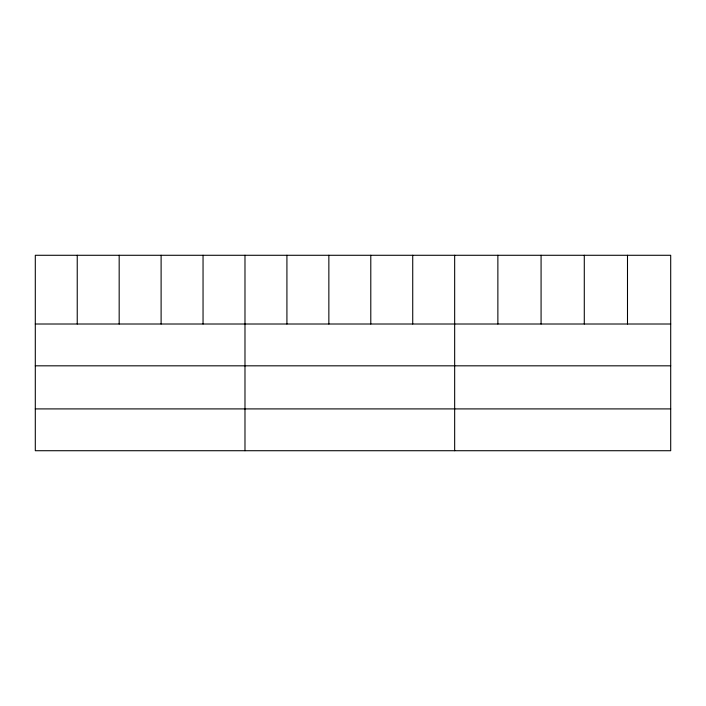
<?xml version="1.0" encoding="UTF-8"?>
<svg xmlns="http://www.w3.org/2000/svg" width="706" height="706" viewBox="0 0 706 706"><rect width="100%" height="100%" fill="white"/><g stroke="black" fill="none" stroke-linecap="round" stroke-linejoin="round"><path stroke-width="1.06" d="M670.7 365.823L670.7 255.281L35.3 255.281L35.3 450.719L670.7 450.719L670.7 365.823L35.3 365.823M35.3 324.01L670.7 324.01M35.3 408.906L670.7 408.906M627.493 255.281L627.493 324.01M584.286 255.281L584.286 324.01M541.078 255.281L541.078 324.01M497.871 255.281L497.871 324.01M454.664 255.281L454.664 450.719M412.728 255.281L412.728 324.01M370.791 255.281L370.791 324.01M328.855 255.281L328.855 324.01M286.918 255.281L286.918 324.01M244.982 255.281L244.982 450.719M203.046 255.281L203.046 324.01M161.109 255.281L161.109 324.01M119.173 255.281L119.173 324.01M77.236 255.281L77.236 324.01"/></g></svg>
